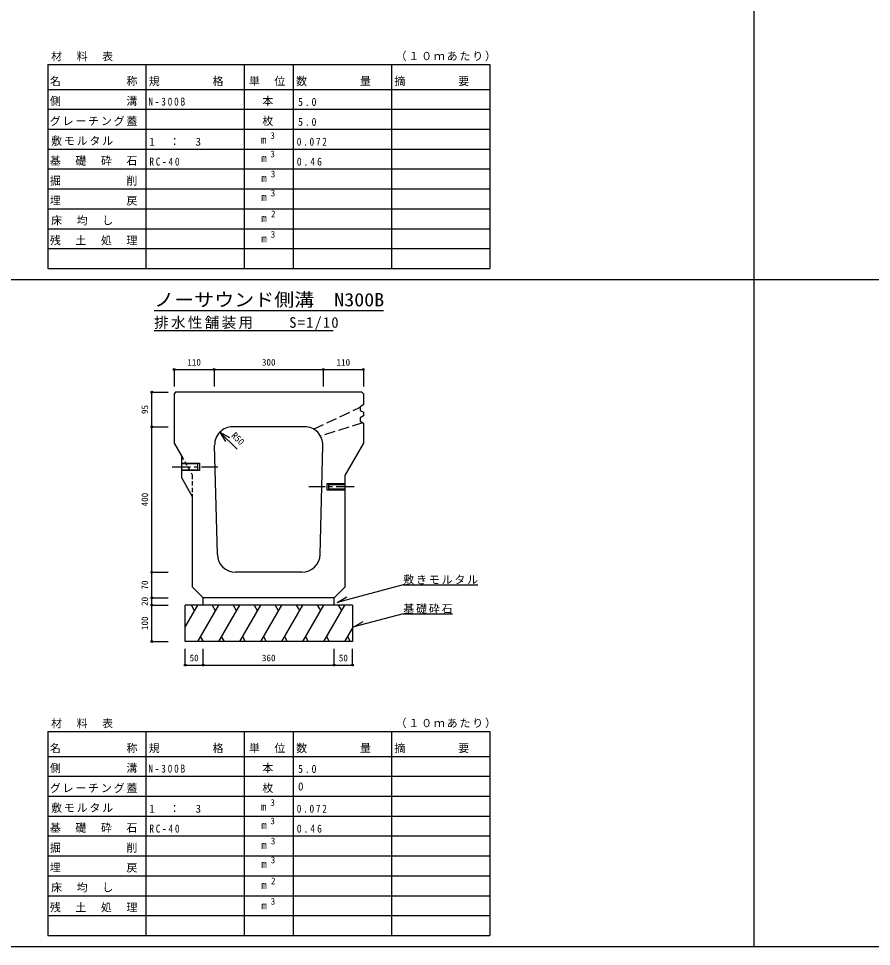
# Model space of a CAD drawing. Units: millimetres at full size, sheet at 1:10. Extents: x -5796 to 2204, y -2745 to 2955.
# Drawn here: x -2483 to -140, y -2745 to -194 of the extents above; entities that cross this region are included whole.
import ezdxf
from ezdxf.enums import TextEntityAlignment as Align

# ---------------------------------------------------------------- set-up
doc = ezdxf.new("R2010")
doc.units = ezdxf.units.MM
doc.header["$LTSCALE"] = 10
doc.header["$PDMODE"] = 32
doc.header["$PDSIZE"] = 5
for name, pattern in [('CHAIN1', [8, 5, -1, 1, -1]), ('DASHED1', [1.8, 1.2, -0.6]), ('DASHED3', [4, 3, -1])]:
    doc.linetypes.add(name, pattern=pattern)
doc.layers.add('0-0_通り芯', color=7, linetype='Continuous')
doc.styles.add('ＭＳ ゴシック', font='')
doc.styles.get('ＭＳ ゴシック').set_extended_font_data('MS Gothic')

msp = doc.modelspace()

# ---------------------------------------------------------------- linework, layer by layer
at = {"layer": '0-0_通り芯', "color": 2}
for p, q in [((-462.53, 2955.18), (-462.53, -2744.82)), ((-5795.87, -2744.82), (2204.13, -2744.82))]:
    msp.add_line(p, q, dxfattribs=at)
at = {"layer": '0-0_通り芯'}
for p, q in [((-2403.37, -320.6), (-1188.37, -320.6)), ((-2403.37, -320.6), (-2403.37, -443.72)), ((-2133.37, -320.6), (-2133.37, -443.72)), ((-1863.37, -320.6), (-1863.37, -443.72)), ((-1728.37, -320.6), (-1728.37, -443.72)), ((-1458.37, -320.6), (-1458.37, -443.72)), ((-1188.37, -320.6), (-1188.37, -443.72)), ((-2403.37, -389), (-1188.37, -389)), ((-2403.37, -443.72), (-1188.37, -443.72)), ((-2403.37, -443.72), (-2403.37, -881.48)), ((-2133.37, -443.72), (-2133.37, -881.48)), ((-1863.37, -443.72), (-1863.37, -881.48)), ((-1728.37, -443.72), (-1728.37, -881.48)), ((-1458.37, -443.72), (-1458.37, -881.48)), ((-1188.37, -443.72), (-1188.37, -881.48)), ((-2403.37, -498.44), (-1188.37, -498.44)), ((-2403.37, -553.16), (-1188.37, -553.16)), ((-2403.37, -607.88), (-1188.37, -607.88)), ((-2403.37, -662.6), (-1188.37, -662.6)), ((-2403.37, -717.32), (-1188.37, -717.32)), ((-2403.37, -772.04), (-1188.37, -772.04)), ((-2403.37, -826.76), (-1188.37, -826.76)), ((-2403.37, -881.48), (-1188.37, -881.48)), ((-2317.87, -881.48), (-1408.87, -881.48)), ((-2110.87, -996.48), (-1480.87, -996.48)), ((-2110.87, -1051.48), (-1618.37, -1051.48)), ((-1426.1, -1750.43), (-1221.1, -1750.43)), ((-1565.87, -1806.48), (-2025.87, -1806.48)), ((-2025.87, -1906.48), (-2025.87, -1806.48)), ((-1991.82, -1806.48), (-2025.87, -1865.46)), ((-2009.45, -1805.9), (-2000.47, -1821.47)), ((-1934.08, -1806.48), (-1991.82, -1906.48)), ((-1975.87, -1806.48), (-1975.87, -1786.48)), ((-1951.38, -1806.48), (-1942.73, -1821.47)), ((-1876.35, -1806.48), (-1934.08, -1906.48)), ((-1893.65, -1806.48), (-1885, -1821.47)), ((-1818.61, -1806.48), (-1876.35, -1906.48)), ((-1835.91, -1806.48), (-1827.26, -1821.47)), ((-1760.88, -1806.48), (-1818.61, -1906.48)), ((-1778.18, -1806.48), (-1769.53, -1821.47)), ((-1703.14, -1806.48), (-1760.88, -1906.48)), ((-1720.44, -1806.48), (-1711.79, -1821.47)), ((-1645.41, -1806.48), (-1703.14, -1906.48)), ((-1662.71, -1806.48), (-1654.06, -1821.47)), ((-1587.67, -1806.48), (-1645.41, -1906.48)), ((-1615.87, -1806.48), (-1615.87, -1786.48)), ((-1604.97, -1806.48), (-1596.32, -1821.47)), ((-1565.87, -1806.48), (-1565.87, -1906.48)), ((-1426.1, -1830.24), (-1561.98, -1866.65)), ((-1426.1, -1830.24), (-1291.1, -1830.24)), ((-1561.98, -1866.65), (-1536, -1851.65)), ((-1565.87, -1868.72), (-1587.67, -1906.48)), ((-1565.87, -1906.48), (-2025.87, -1906.48)), ((-1983.9, -1892.77), (-1975.98, -1906.48)), ((-1926.16, -1892.77), (-1918.24, -1906.48)), ((-1868.43, -1892.77), (-1860.51, -1906.48)), ((-1810.69, -1892.77), (-1802.77, -1906.48)), ((-1752.96, -1892.77), (-1745.04, -1906.48)), ((-1695.22, -1892.77), (-1687.3, -1906.48)), ((-1637.49, -1892.77), (-1629.57, -1906.48)), ((-1579.75, -1892.77), (-1571.83, -1906.48)), ((-2403.37, -2153.94), (-1188.37, -2153.94)), ((-2403.37, -2153.94), (-2403.37, -2277.06)), ((-2133.37, -2153.94), (-2133.37, -2277.06)), ((-1863.37, -2153.94), (-1863.37, -2277.06)), ((-1728.37, -2153.94), (-1728.37, -2277.06)), ((-1458.37, -2153.94), (-1458.37, -2277.06)), ((-1188.37, -2153.94), (-1188.37, -2277.06)), ((-2403.37, -2222.34), (-1188.37, -2222.34)), ((-2403.37, -2277.06), (-1188.37, -2277.06)), ((-2403.37, -2277.06), (-2403.37, -2714.82)), ((-2133.37, -2277.06), (-2133.37, -2714.82)), ((-1863.37, -2277.06), (-1863.37, -2714.82)), ((-1728.37, -2277.06), (-1728.37, -2714.82)), ((-1458.37, -2277.06), (-1458.37, -2714.82)), ((-1188.37, -2277.06), (-1188.37, -2714.82)), ((-2403.37, -2331.78), (-1188.37, -2331.78)), ((-2403.37, -2386.5), (-1188.37, -2386.5)), ((-2403.37, -2441.22), (-1188.37, -2441.22)), ((-2403.37, -2495.94), (-1188.37, -2495.94)), ((-2403.37, -2550.66), (-1188.37, -2550.66)), ((-2403.37, -2605.38), (-1188.37, -2605.38)), ((-2403.37, -2660.1), (-1188.37, -2660.1)), ((-2403.37, -2714.82), (-1188.37, -2714.82)), ((-2317.87, -2714.82), (-1408.87, -2714.82))]:
    msp.add_line(p, q, dxfattribs=at)
at = {"layer": '0-0_通り芯', "color": 4}
for p, q in [((-5795.87, -911.48), (2204.13, -911.48)), ((-2055.87, -1158.97), (-1945.87, -1158.97)), ((-2055.87, -1158.97), (-2055.87, -1205.47)), ((-1945.87, -1158.97), (-1945.87, -1205.47)), ((-1945.87, -1158.97), (-1645.87, -1158.97)), ((-1645.87, -1158.97), (-1645.87, -1205.47)), ((-1645.87, -1158.97), (-1535.87, -1158.97)), ((-1535.87, -1158.97), (-1535.87, -1205.47)), ((-2116.87, -1316.48), (-2116.87, -1221.48)), ((-2116.87, -1221.48), (-2071.87, -1221.48)), ((-2116.87, -1716.48), (-2116.87, -1316.48)), ((-2116.87, -1316.48), (-2071.87, -1316.48)), ((-1929.96, -1331.13), (-1903.97, -1346.13)), ((-1929.96, -1331.13), (-1914.96, -1357.11)), ((-1882.95, -1378.14), (-1929.96, -1331.13)), ((-2116.87, -1786.48), (-2116.87, -1716.48)), ((-2116.87, -1716.48), (-2071.87, -1716.48)), ((-2116.87, -1806.48), (-2116.87, -1786.48)), ((-2116.87, -1786.48), (-2071.87, -1786.48)), ((-2116.87, -1906.48), (-2116.87, -1806.48)), ((-2116.87, -1806.48), (-2071.87, -1806.48)), ((-2116.87, -1906.48), (-2071.87, -1906.48)), ((-2025.87, -1971.48), (-2025.87, -1926.48)), ((-1975.87, -1971.48), (-1975.87, -1926.48)), ((-1615.87, -1971.48), (-1615.87, -1926.48)), ((-1565.87, -1971.48), (-1565.87, -1926.48)), ((-2025.87, -1971.48), (-1975.87, -1971.48)), ((-1975.87, -1971.48), (-1615.87, -1971.48)), ((-1615.87, -1971.48), (-1565.87, -1971.48))]:
    msp.add_line(p, q, dxfattribs=at)
at = {"layer": '0-0_通り芯', "color": 3}
for p, q in [((-2051.87, -1221.48), (-2055.87, -1225.48)), ((-1539.87, -1221.48), (-2051.87, -1221.48)), ((-1535.87, -1225.48), (-1539.87, -1221.48)), ((-1535.87, -1225.48), (-1539.87, -1221.48)), ((-2055.87, -1225.48), (-2055.87, -1361.48)), ((-1535.87, -1276.48), (-1535.87, -1286.48)), ((-1697.13, -1316.48), (-1894.6, -1316.48)), ((-1535.87, -1306.48), (-1535.87, -1361.48)), ((-2055.87, -1361.48), (-2035.87, -1396.13)), ((-1937.08, -1667.73), (-1944.58, -1367.73)), ((-1654.65, -1667.73), (-1647.15, -1367.73)), ((-1535.87, -1361.48), (-1585.87, -1448.09)), ((-1585.87, -1756.48), (-1585.87, -1448.09)), ((-2005.87, -1508.09), (-2005.87, -1756.48)), ((-1704.63, -1716.48), (-1887.1, -1716.48)), ((-1615.87, -1786.48), (-1585.87, -1756.48))]:
    msp.add_line(p, q, dxfattribs=at)
at = {"layer": '0-0_通り芯', "color": 3, "linetype": 'DASHED3'}
for p, q in [((-1672.78, -1323.06), (-1544.87, -1262.87)), ((-1537.94, -1305.33), (-1653.75, -1342.39))]:
    msp.add_line(p, q, dxfattribs=at)
at = {"layer": '0-0_通り芯', "linetype": 'CHAIN1'}
for p, q in [((-2060.87, -1426.48), (-1935.87, -1426.48)), ((-1560.87, -1481.48), (-1685.87, -1481.48))]:
    msp.add_line(p, q, dxfattribs=at)
at = {"layer": '0-0_通り芯', "color": 3, "linetype": 'DASHED1'}
msp.add_line((-2005.87, -1448.09), (-2005.87, -1508.09), dxfattribs=at)
at = {"layer": '0-0_通り芯', "color": 3}
for points in [[(-1535.87, -1225.48), (-1535.87, -1256.48), (-1544.87, -1261.48), (-1544.87, -1271.48), (-1535.87, -1276.48)], [(-1535.87, -1286.48), (-1544.87, -1291.48), (-1544.87, -1301.48), (-1535.87, -1306.48)], [(-2035.87, -1396.13), (-2035.87, -1456.13), (-2005.87, -1508.09)], [(-1615.87, -1786.48), (-1975.87, -1786.48), (-2005.87, -1756.48)]]:
    msp.add_lwpolyline(points, dxfattribs=at)
at = {"layer": '0-0_通り芯', "color": 3, "linetype": 'DASHED1'}
msp.add_lwpolyline([(-2035.87, -1396.13), (-2005.87, -1448.09), (-2005.87, -1508.09)], dxfattribs=at)
at = {"layer": '0-0_通り芯'}
for points in [[(-2035.87, -1416.48), (-1985.87, -1416.48), (-1985.87, -1436.48), (-2035.87, -1436.48)], [(-2035.87, -1434.48), (-1990.87, -1434.48), (-1990.87, -1418.48), (-2035.87, -1418.48)], [(-1585.87, -1473.48), (-1635.87, -1473.48), (-1635.87, -1489.48), (-1585.87, -1489.48)], [(-1585.87, -1487.48), (-1630.87, -1487.48), (-1630.87, -1475.48), (-1585.87, -1475.48)], [(-1426.1, -1750.43), (-1607.61, -1799.07), (-1581.62, -1784.07)]]:
    msp.add_lwpolyline(points, dxfattribs=at)
at = {"layer": '0-0_通り芯', "color": 3}
for centre, start, end in [((-1894.6, -1366.48), 90, 181.43209), ((-1697.13, -1366.48), 358.56801, 90), ((-1887.1, -1666.48), 181.43209, 270), ((-1704.63, -1666.48), 270, 358.56801)]:
    msp.add_arc(centre, 50, start, end, dxfattribs=at)
at = {"layer": '0-0_通り芯', "color": 4}
for p in [(-2055.87, -1158.97), (-1945.87, -1158.97), (-1645.87, -1158.97), (-1535.87, -1158.97), (-2116.87, -1221.48), (-2116.87, -1316.48), (-2116.87, -1716.48), (-2116.87, -1786.48), (-2116.87, -1806.48), (-2116.87, -1906.48), (-2025.87, -1971.48), (-1975.87, -1971.48), (-1615.87, -1971.48), (-1565.87, -1971.48)]:
    msp.add_point(p, dxfattribs=at)

# ---------------------------------------------------------------- texts
at = {"layer": '0-0_通り芯', "color": 4, "style": 'ＭＳ ゴシック'}
for s, p in [('3', (-1791.34, -530.54)), ('3', (-1791.34, -581.16)), ('3', (-1790.17, -636.22)), ('3', (-1790.44, -688.48)), ('2', (-1789.54, -746)), ('3', (-1790.44, -802.09)), ('110', (-2019.62, -1153.97)), ('300', (-1814.62, -1153.97)), ('110', (-1609.62, -1153.97)), ('50', (-2013.37, -1966.48)), ('360', (-1814.62, -1966.48)), ('50', (-1603.37, -1966.48)), ('3', (-1791.34, -2363.88)), ('3', (-1791.34, -2414.49)), ('3', (-1790.17, -2469.56)), ('3', (-1790.44, -2521.81)), ('2', (-1789.54, -2579.34)), ('3', (-1790.44, -2635.43))]:
    msp.add_text(s, height=18.33, dxfattribs=at).set_placement(p, align=Align.BOTTOM_LEFT)
at = {"layer": '0-0_通り芯', "style": 'ＭＳ ゴシック'}
for s, p in [('m', (-1817.44, -544.91)), ('m', (-1816.54, -595.52)), ('m', (-1816.54, -650.24)), ('m', (-1816.54, -702.23)), ('m', (-1816.45, -760.37)), ('m', (-1816.27, -816.46)), ('0', (-1715.37, -2322.84)), ('m', (-1817.44, -2378.24)), ('m', (-1816.54, -2428.86)), ('m', (-1816.54, -2483.58)), ('m', (-1816.54, -2535.56)), ('m', (-1816.45, -2593.7)), ('m', (-1816.27, -2649.79))]:
    msp.add_text(s, height=21.99, dxfattribs=at).set_placement(p, align=Align.BOTTOM_LEFT)
at = {"layer": '0-0_通り芯', "color": 3, "style": 'ＭＳ ゴシック', "width": 1.1}
msp.add_text('ノーサウンド側溝\u3000N300B', height=36.66, dxfattribs=at).set_placement((-2110.87, -996.48), align=Align.BOTTOM_LEFT)
at = {"layer": '0-0_通り芯', "color": 4, "style": 'ＭＳ ゴシック'}
for s, rotation, p in [('95', 90, (-2121.87, -1281.48)), ('R50', 315, (-1903.97, -1346.13)), ('400', 90, (-2121.87, -1535.23)), ('70', 90, (-2121.87, -1763.98)), ('20', 90, (-2121.87, -1808.98)), ('100', 90, (-2121.87, -1875.23))]:
    msp.add_text(s, height=18.33, rotation=rotation, dxfattribs=at).set_placement(p, align=Align.BOTTOM_LEFT)
at = {"layer": '0-0_通り芯', "attachment_point": 7, "style": 'ＭＳ ゴシック'}
for s, insert, char_height in [('\\T1.17;材\u3000料\u3000表', (-2393.87, -311.66), 21.99), ('\\T1.17;（１０ｍあたり）', (-1447.11, -311.66), 21.99), ('\\T1.17;名\u3000\u3000\u3000\u3000\u3000称', (-2397.37, -380.06), 21.99), ('\\T1.17;規\u3000\u3000\u3000\u3000格', (-2125.62, -380.06), 21.99), ('\\T1.17;単\u3000位', (-1850.37, -380.06), 21.99), ('\\T1.17;数\u3000\u3000\u3000\u3000量', (-1720.62, -380.06), 21.99), ('\\T1.17;摘\u3000\u3000\u3000\u3000要', (-1450.62, -380.06), 21.99), ('\\T1.17;側\u3000\u3000\u3000\u3000\u3000溝', (-2397.37, -434.78), 21.99), ('\\T1.17;\u3000本', (-1848.62, -434.78), 21.99), ('\\T1.39;\\W0.85;N-300B', (-2126.62, -433.99), 21.99), ('\\T1.38;\\W0.9;5.0', (-1715.37, -434.78), 21.99), ('\\T1.17;グレーチング蓋', (-2397.37, -489.5), 21.99), ('\\T1.17;\u3000枚', (-1848.62, -489.5), 21.99), ('\\T1.38;\\W0.9;5.0', (-1715.37, -489.5), 21.99), ('\\T1.17;敷モルタル', (-2393.87, -544.22), 21.99), ('\\T1.21;1\u3000：\u30003', (-2123.87, -544.22), 21.99), ('\\T1.38;\\W0.85;0.072', (-1718.87, -544.22), 21.99), ('\\T1.17;基\u3000礎\u3000砕\u3000石', (-2397.37, -598.94), 21.99), ('\\T1.38;\\W0.85;RC-40', (-2123.87, -598.94), 21.99), ('\\T1.38;\\W0.9;0.46', (-1718.87, -598.94), 21.99), ('\\T1.17;掘\u3000\u3000\u3000\u3000\u3000削', (-2397.37, -653.66), 21.99), ('\\T1.17;埋\u3000\u3000\u3000\u3000\u3000戻', (-2397.37, -708.38), 21.99), ('\\T1.17;床\u3000均\u3000し', (-2393.87, -763.1), 21.99), ('\\T1.17;残\u3000土\u3000処\u3000理', (-2397.37, -817.82), 21.99), ('\\T1.16;排水性舗装用\u3000\u3000S=1/10', (-2110.87, -1051.48), 29.33), ('\\T1.17;敷きモルタル', (-1426.1, -1750.43), 21.99), ('\\T1.17;基礎砕石', (-1426.1, -1830.24), 21.99), ('\\T1.17;（１０ｍあたり）', (-1447.11, -2145), 21.99), ('\\T1.17;材\u3000料\u3000表', (-2393.87, -2145), 21.99), ('\\T1.17;名\u3000\u3000\u3000\u3000\u3000称', (-2397.37, -2213.4), 21.99), ('\\T1.17;規\u3000\u3000\u3000\u3000格', (-2125.62, -2213.4), 21.99), ('\\T1.17;単\u3000位', (-1850.37, -2213.4), 21.99), ('\\T1.17;数\u3000\u3000\u3000\u3000量', (-1720.62, -2213.4), 21.99), ('\\T1.17;摘\u3000\u3000\u3000\u3000要', (-1450.62, -2213.4), 21.99), ('\\T1.17;側\u3000\u3000\u3000\u3000\u3000溝', (-2397.37, -2268.12), 21.99), ('\\T1.17;\u3000本', (-1848.62, -2268.12), 21.99), ('\\T1.39;\\W0.85;N-300B', (-2126.62, -2267.33), 21.99), ('\\T1.38;\\W0.9;5.0', (-1715.37, -2268.12), 21.99), ('\\T1.17;\u3000枚', (-1848.62, -2322.84), 21.99), ('\\T1.17;グレーチング蓋', (-2397.37, -2322.84), 21.99), ('\\T1.17;敷モルタル', (-2393.87, -2377.56), 21.99), ('\\T1.21;1\u3000：\u30003', (-2123.87, -2377.56), 21.99), ('\\T1.38;\\W0.85;0.072', (-1718.87, -2377.56), 21.99), ('\\T1.17;基\u3000礎\u3000砕\u3000石', (-2397.37, -2432.28), 21.99), ('\\T1.38;\\W0.85;RC-40', (-2123.87, -2432.28), 21.99), ('\\T1.38;\\W0.9;0.46', (-1718.87, -2432.28), 21.99), ('\\T1.17;掘\u3000\u3000\u3000\u3000\u3000削', (-2397.37, -2487), 21.99), ('\\T1.17;埋\u3000\u3000\u3000\u3000\u3000戻', (-2397.37, -2541.72), 21.99), ('\\T1.17;床\u3000均\u3000し', (-2393.87, -2596.44), 21.99), ('\\T1.17;残\u3000土\u3000処\u3000理', (-2397.37, -2651.16), 21.99)]:
    msp.add_mtext(s, dxfattribs=dict(at, insert=insert, char_height=char_height))

doc.saveas('drawing.dxf')
